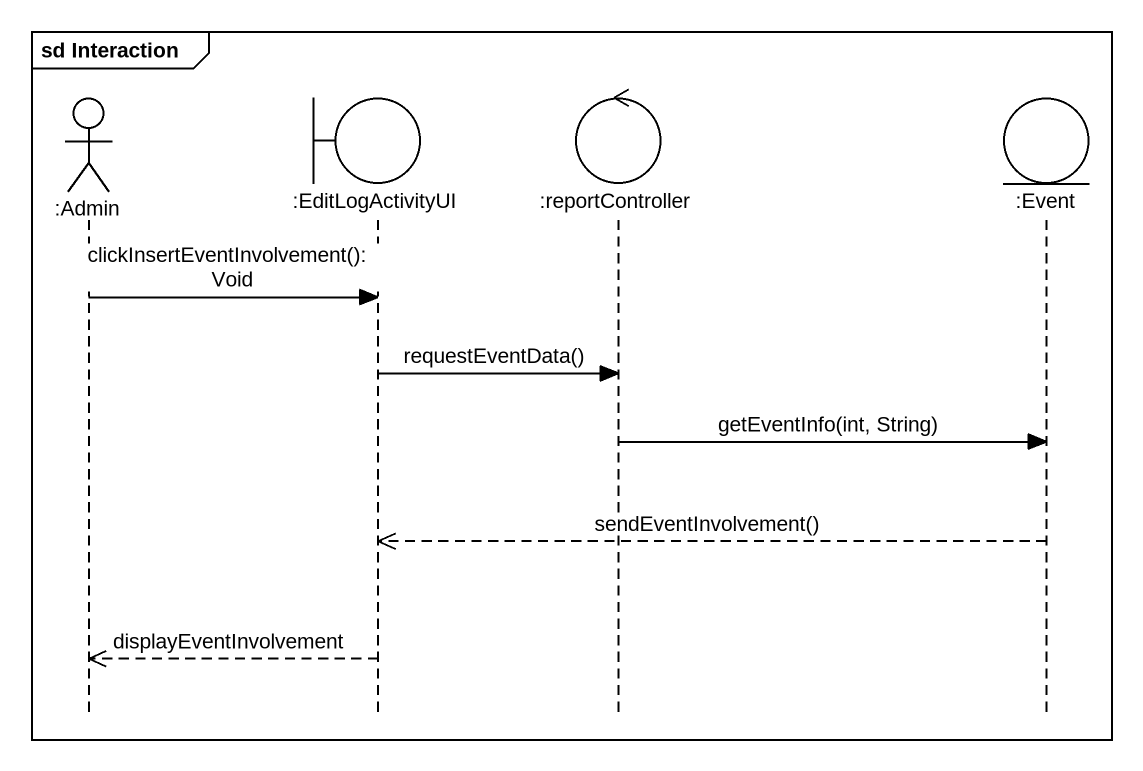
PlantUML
@startuml
mainframe sd Interaction
hide footbox
actor ":Admin" as Admin
boundary ":EditLogActivityUI" as EditLogActivityUI
control ":reportController" as reportController
entity ":Event" as Event

Admin -> EditLogActivityUI : clickInsertEventInvolvement(): Void
EditLogActivityUI -> reportController : requestEventData()
reportController -> Event : getEventInfo(int, String)
Event -->> EditLogActivityUI : sendEventInvolvement()
EditLogActivityUI -->> Admin : displayEventInvolvement
@enduml
